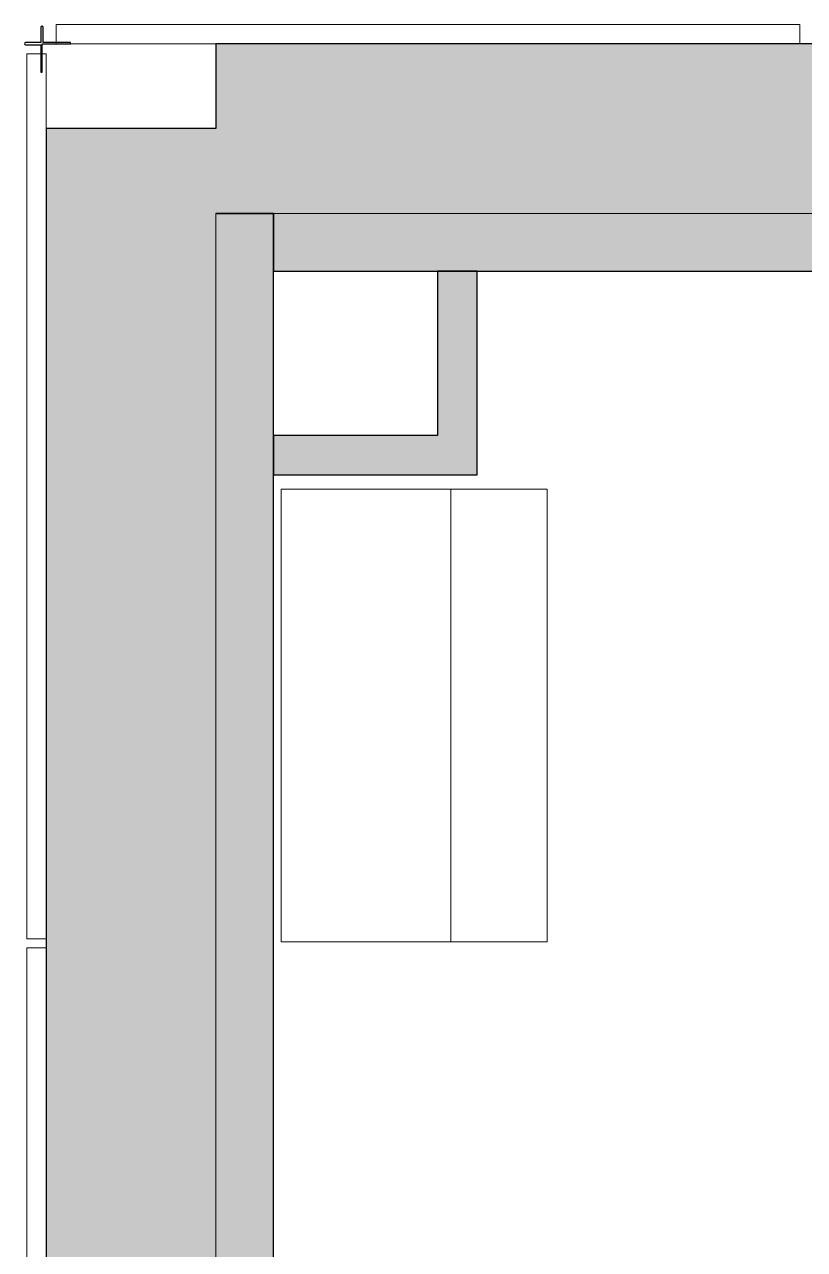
# Model space of a CAD drawing. Header units: millimetres. Extents: x 155927 to 326028, y -36033 to 97293.
# Drawn here: x 156423 to 157801, y 32516 to 34682 of the extents above; entities that cross this region are included whole.
import ezdxf

# ---------------------------------------------------------------- set-up
doc = ezdxf.new("R2010")
doc.units = ezdxf.units.MM
doc.header["$MEASUREMENT"] = 0
for name, color, linetype, lineweight in [('A-GLAZ-CURT', 7, 'CONTINUOUS', 9), ('A-WALL', 7, 'CONTINUOUS', 9), ('A-WALL-PATT', 7, 'CONTINUOUS', 9), ('I-FURN', 8, 'CONTINUOUS', 9), ('I-WALL', 7, 'CONTINUOUS', 9)]:
    doc.layers.add(name, color=color, linetype=linetype, lineweight=lineweight)

msp = doc.modelspace()

# ---------------------------------------------------------------- hatches: boundary and pattern name
at = {"layer": 'A-WALL-PATT'}
h = msp.add_hatch(color=256, dxfattribs=at)
h.paths.add_polyline_path([(230840.8, 34347.6), (230840.8, 34647.6), (229692.8, 34647.6), (229692.8, 34347.6), (230269.8, 34347.6)], flags=0)
h.paths.add_polyline_path([(220908.8, 34347.6), (220908.8, 34647.6), (202317.8, 34647.6), (202317.8, 34347.6), (220564.5, 34347.6)], flags=0)
h.paths.add_polyline_path([(200283.7, 34347.6), (200283.7, 34647.6), (197317.8, 34647.6), (197317.8, 34437.6), (197292.8, 34437.6), (197292.8, 34347.6), (198727.6, 34347.6)], flags=0)
h.paths.add_polyline_path([(195683.8, 34347.6), (195683.8, 34437.6), (195658.8, 34437.6), (195658.8, 34647.6), (193317.8, 34647.6), (193317.8, 34347.6), (195658.8, 34347.6)], flags=0)
h.paths.add_polyline_path([(190533.8, 34347.6), (190533.8, 34647.6), (187318, 34647.6), (187318, 34347.6), (190235.5, 34347.6)], flags=0)
h.paths.add_polyline_path([(185283.8, 34347.6), (185283.8, 34647.6), (166692.8, 34647.6), (166692.8, 34347.6), (184169.7, 34347.6)], flags=0)
h.paths.add_polyline_path([(157908.8, 34347.6), (157908.8, 34647.6), (156760.8, 34647.6), (156760.8, 34347.6), (157480.1, 34347.6)], flags=0)
h = msp.add_hatch(color=256, dxfattribs=at)
h.paths.add_polyline_path([(156760.8, 9267.6), (156760.8, 13645.6), (156460.8, 13645.6), (156460.8, 9267.6)], flags=0)
h.paths.add_polyline_path([(156760.8, 14969.6), (156760.8, 16290.6), (156460.8, 16290.6), (156460.8, 14969.6), (156756.4, 14969.6)], flags=0)
h.paths.add_polyline_path([(156760.8, 25449.6), (156760.8, 26790.6), (156460.8, 26790.6), (156460.8, 25449.6)], flags=0)
h.paths.add_polyline_path([(156760.8, 28449.6), (156760.8, 34497.6), (156460.8, 34497.6), (156460.8, 28449.6)], flags=0)
h = msp.add_hatch(color=256, dxfattribs=at)
h.paths.add_polyline_path([(156862.8, 26532.6), (156862.8, 26790.6), (156760.8, 26790.6), (156760.8, 26532.6)], flags=0)
h.paths.add_polyline_path([(156862.8, 28449.6), (156862.8, 34347.6), (156760.8, 34347.6), (156760.8, 28449.6)], flags=0)
for points in [[(157908.8, 34245.6), (157908.8, 34347.6), (156862.8, 34347.6), (156862.8, 34245.6), (157480.1, 34245.6)], [(157222.3, 33885.4), (157222.3, 34245.6), (157152.3, 34245.6), (157152.3, 33885.4)], [(157152.3, 33885.4), (157152.3, 33955.4), (156862.8, 33955.4), (156862.8, 33885.4)]]:
    msp.add_hatch(color=256, dxfattribs=at).paths.add_polyline_path(points, flags=0)

# ---------------------------------------------------------------- linework, layer by layer
at = {"layer": 'A-GLAZ-CURT', "lineweight": 20}
for p, q in [((157792.8, 34681.6), (156478.8, 34681.6)), ((156478.8, 34681.6), (156478.8, 34647.6)), ((157792.8, 34647.6), (157792.8, 34681.6)), ((156478.8, 34647.6), (157792.8, 34647.6)), ((156426.8, 34629.6), (156426.8, 33065.6)), ((156460.8, 34629.6), (156426.8, 34629.6)), ((156460.8, 33065.6), (156460.8, 34629.6)), ((156426.8, 33065.6), (156460.8, 33065.6)), ((156426.8, 33049.6), (156426.8, 30065.6)), ((156460.8, 33049.6), (156426.8, 33049.6)), ((156460.8, 30065.6), (156460.8, 33049.6))]:
    msp.add_line(p, q, dxfattribs=at)
at = {"layer": 'A-WALL', "lineweight": 30}
for p, q in [((156451.8, 34676.6), (156451.8, 34649.6)), ((156455.8, 34649.6), (156455.8, 34676.6)), ((156451.8, 34649.6), (156424.8, 34649.6)), ((156424.8, 34645.6), (156451.8, 34645.6)), ((156451.8, 34645.6), (156451.8, 34597.6)), ((156453.8, 34597.6), (156453.8, 34647.6)), ((156453.8, 34647.6), (156503.8, 34647.6)), ((156503.8, 34649.6), (156455.8, 34649.6)), ((156503.8, 34647.6), (156503.8, 34649.6)), ((157908.8, 34647.6), (156760.8, 34647.6)), ((156760.8, 34647.6), (156760.8, 34497.6)), ((156451.8, 34597.6), (156453.8, 34597.6)), ((156760.8, 34497.6), (156460.8, 34497.6)), ((156460.8, 34497.6), (156460.8, 28449.6)), ((156760.8, 34347.6), (156862.8, 34347.6))]:
    msp.add_line(p, q, dxfattribs=at)
at = {"layer": 'A-WALL'}
for p, q in [((156760.8, 28449.6), (156760.8, 34347.6)), ((156862.8, 34347.6), (157908.8, 34347.6))]:
    msp.add_line(p, q, dxfattribs=at)
at = {"layer": 'A-WALL', "lineweight": 30}
for centre, start, end in [((156453.8, 34676.6), 0, 180), ((156424.8, 34647.6), 90, 270)]:
    msp.add_arc(centre, 2, start, end, dxfattribs=at)
at = {"layer": 'I-FURN'}
for p, q in [((156876.2, 33860.3), (156876.2, 33060.3)), ((157176.2, 33860.3), (156876.2, 33860.3)), ((157176.2, 33060.3), (157176.2, 33860.3)), ((157346.2, 33860.3), (157176.2, 33860.3)), ((157346.2, 33060.3), (157346.2, 33860.3)), ((156876.2, 33060.3), (157176.2, 33060.3)), ((157176.2, 33060.3), (157346.2, 33060.3))]:
    msp.add_line(p, q, dxfattribs=at)
at = {"layer": 'I-WALL'}
for p, q in [((156760.8, 34347.6), (156760.8, 28449.6)), ((157908.8, 34347.6), (156862.8, 34347.6))]:
    msp.add_line(p, q, dxfattribs=at)
at = {"layer": 'I-WALL', "lineweight": 30}
for p, q in [((156862.8, 34347.6), (156760.8, 34347.6)), ((156862.8, 34347.6), (156862.8, 34245.6)), ((156862.8, 28449.6), (156862.8, 34347.6)), ((156862.8, 34245.6), (157908.8, 34245.6)), ((157222.3, 34245.6), (157152.3, 34245.6)), ((157152.3, 34245.6), (157152.3, 33955.4)), ((157222.3, 33885.4), (157222.3, 34245.6)), ((157152.3, 33955.4), (156862.8, 33955.4)), ((156862.8, 33955.4), (156862.8, 33885.4)), ((156862.8, 33885.4), (157152.3, 33885.4)), ((157152.3, 33885.4), (157222.3, 33885.4))]:
    msp.add_line(p, q, dxfattribs=at)

doc.saveas('drawing.dxf')
